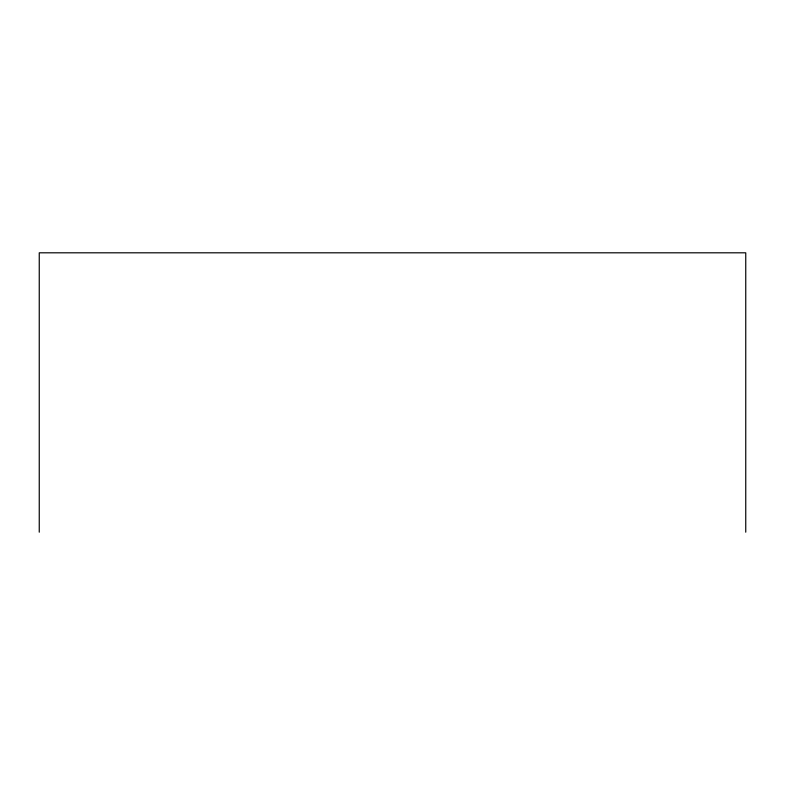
<?xml version="1.0" encoding="UTF-8"?>
<svg xmlns="http://www.w3.org/2000/svg" width="785" height="785" viewBox="0 0 785 785"><rect width="100%" height="100%" fill="white"/><g stroke="black" fill="none" stroke-linecap="round" stroke-linejoin="round"><path stroke-width="1.18" d="M745.75 532.191L745.75 252.809L39.25 252.809L39.25 532.191"/></g></svg>
